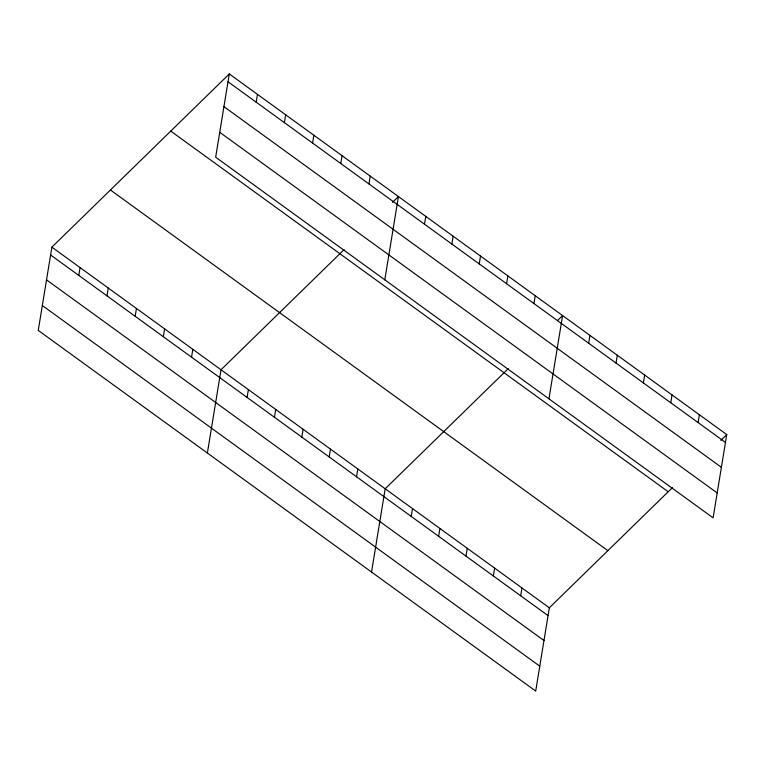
<?xml version="1.0" encoding="UTF-8"?>
<svg xmlns="http://www.w3.org/2000/svg" width="765" height="765" viewBox="0 0 765 765"><rect width="100%" height="100%" fill="white"/><g stroke="black" fill="none" stroke-linecap="round" stroke-linejoin="round"><path stroke-width="1.15" d="M229.299 73.937L215.663 157.198L713.114 517.848L726.75 434.587L229.299 73.937L51.886 247.152L38.25 330.413L535.701 691.063L549.337 607.802L672.445 487.611M78.795 275.41L80.076 267.587M106.985 295.845L108.267 288.022M135.166 316.289L136.447 308.467M163.356 336.724L164.638 328.902M191.546 357.159L192.828 349.337M256.199 102.194L257.48 94.372M207.382 453.033L221.018 369.772L344.126 249.581M284.389 122.639L285.67 114.817M247.095 397.437L248.376 389.615M312.579 143.074L313.86 135.252M274.453 417.269L275.735 409.447M340.769 163.509L342.051 155.687M301.821 437.102L303.103 429.28M368.959 183.944L370.241 176.122M329.18 456.944L330.461 449.122M384.795 279.818L398.431 196.557L392.493 202.362M356.538 476.777L357.819 468.955M424.508 224.221L425.789 216.399M371.541 572.048L385.178 488.787L508.285 368.596M451.866 244.054L453.148 236.232M411.254 516.452L412.536 508.629M479.225 263.887L480.506 256.065M438.622 536.284L439.904 528.462M506.593 283.729L507.874 275.907M465.981 556.117L467.262 548.295M533.951 303.562L535.232 295.739M493.339 575.959L494.62 568.137M548.954 398.833L562.591 315.572L557.503 320.545M520.697 595.792L521.979 587.969M588.668 343.236L589.949 335.414M616.026 363.069L617.307 355.247M643.394 382.902L644.665 375.08M670.752 402.744L672.033 394.922M698.11 422.576L699.392 414.754M720.812 440.391L726.75 434.587M228.018 81.759L725.469 442.409M223.935 106.651L721.395 467.31M219.737 132.297L717.197 492.956M170.748 131.102L668.208 491.752M110.428 189.988L607.888 550.647M51.886 247.152L549.337 607.802M50.605 254.975L548.056 615.624M46.531 279.866L543.982 640.525M42.324 305.512L539.784 666.172"/></g></svg>
